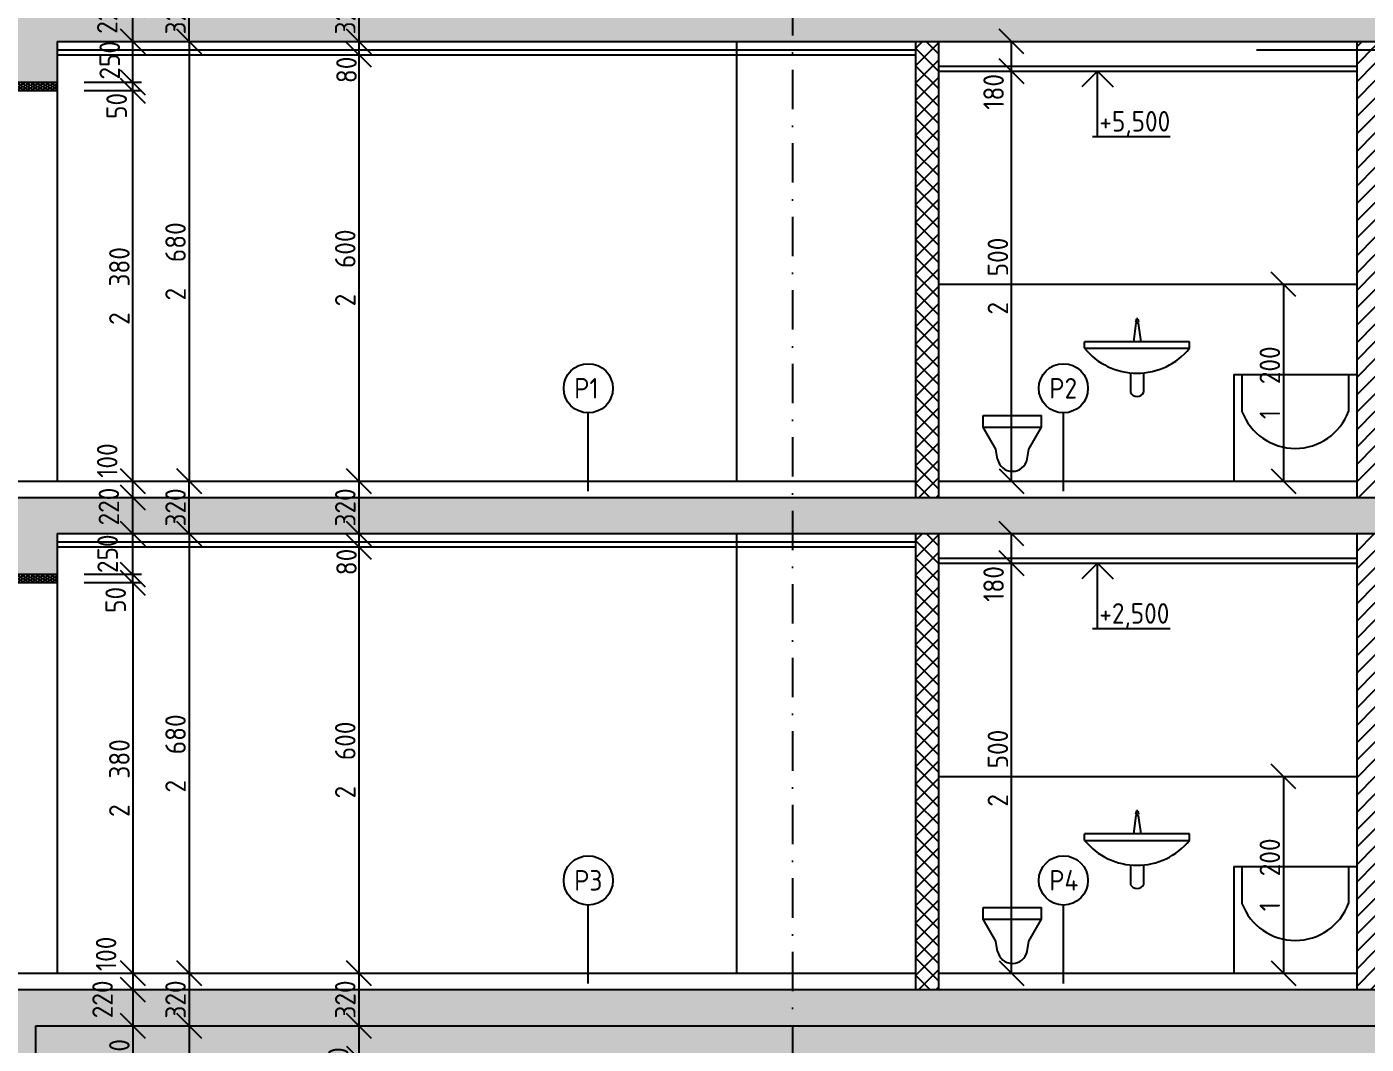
# Model space of a CAD drawing. Extents: x 3792242 to 5145247, y -1546315 to -1031918.
# Drawn here: x 3889560 to 3897728, y -1502193 to -1495990 of the extents above; entities that cross this region are included whole.
import ezdxf

# ---------------------------------------------------------------- set-up
doc = ezdxf.new("R2010")
doc.units = 0
doc.header["$MEASUREMENT"] = 0
doc.linetypes.add('BODKOCIARKOVANA_3', pattern=[5.6, 3, -1.3, 0, -1.3])
doc.layers.get('0').update_dxf_attribs({"linetype": 'CONTINUOUS'})
doc.layers.get('Defpoints').update_dxf_attribs({"color": 61, "linetype": 'CONTINUOUS'})
for name, color, linetype in [('KÓTY', 4, 'CONTINUOUS'), ('MÚRY', 1, 'CONTINUOUS'), ('OKNÁ', 143, 'CONTINUOUS'), ('osi', 253, 'CONTINUOUS'), ('TENKÁ', 7, 'CONTINUOUS'), ('ZARIADOVACIE', 144, 'CONTINUOUS'), ('ŠRAFY', 82, 'CONTINUOUS'), ('šrafy-múry', 8, 'CONTINUOUS')]:
    doc.layers.add(name, color=color, linetype=linetype)
doc.styles.add('STYLE1', font='isocp.shx')
doc.dimstyles.new('STANDARD-50', dxfattribs={"dimtxt": 125, "dimasz": 150, "dimexe": 10, "dimexo": 200, "dimgap": 20, "dimtad": 1, "dimdsep": 46, "dimlunit": 6, "dimtxsty": 'STYLE1', "dimblk1": 'OBLIQUE', "dimblk2": 'OBLIQUE', "dimsah": 1, "dimcen": 2.5, "dimse1": 1, "dimse2": 1, "dimadec": 0, "dimazin": 0, "dimtfac": 1, "dimtmove": 1, "dimatfit": 3, "dimldrblk": 'OBLIQUE', "dimfxl": 1, "dimtolj": 1, "dimtzin": 0, "dimarcsym": 0})
pattern_1 = [(45, (-507094, 7000), (-53.0330086, 53.0330086), [])]
pattern_2 = [(45, (-28638, 39883.5), (53.0330086, 194.4543648), [250, -50, 0, -50])]

# ---------------------------------------------------------------- blocks, each defined once
blk = doc.blocks.new('_OBLIQUE')
at = {"color": 0, "linetype": 'ByBlock'}
blk.add_line((-0.5, -0.5), (0.5, 0.5), dxfattribs=at)
blk = doc.blocks.new('*D31793')
at = {"layer": 'Defpoints', "color": 0}
for p in [(3889745, -1499380.3), (3889745, -1501760.3), (3890207, -1501760.3)]:
    blk.add_point(p, dxfattribs=at)
at = {"layer": 'KÓTY', "color": 0, "lineweight": -2, "ltscale": 0.25}
blk.add_line((3890207, -1499380.3), (3890207, -1501760.3), dxfattribs=at)
at = {"layer": 'KÓTY', "color": 0, "linetype": 'ByBlock', "lineweight": -2, "xscale": 150, "yscale": 150, "zscale": 150}
for p, rotation in [((3890207, -1499380.3), 90), ((3890207, -1501760.3), 270)]:
    blk.add_blockref('_OBLIQUE', p, dxfattribs=dict(at, rotation=rotation))
at = {"layer": 'KÓTY', "color": 0, "insert": (3890124.5, -1500570.3), "char_height": 125, "attachment_point": 5, "rotation": 90, "style": 'STYLE1'}
blk.add_mtext('\\A1;2ﾠ380', dxfattribs=at)
blk = doc.blocks.new('*D31794')
at = {"layer": 'Defpoints', "color": 0}
for p in [(3889745, -1499330.3), (3889745, -1499380.3), (3890207, -1499330.3)]:
    blk.add_point(p, dxfattribs=at)
at = {"layer": 'KÓTY', "color": 0, "lineweight": -2, "ltscale": 0.25}
blk.add_line((3890207, -1499380.3), (3890207, -1499330.3), dxfattribs=at)
at = {"layer": 'KÓTY', "color": 0, "linetype": 'ByBlock', "lineweight": -2, "xscale": 150, "yscale": 150, "zscale": 150}
for p, rotation in [((3890207, -1499330.3), 90), ((3890207, -1499380.3), 270)]:
    blk.add_blockref('_OBLIQUE', p, dxfattribs=dict(at, rotation=rotation))
at = {"layer": 'KÓTY', "color": 0, "insert": (3890102, -1499484), "char_height": 125, "attachment_point": 5, "rotation": 90, "style": 'STYLE1'}
blk.add_mtext('\\A1;50', dxfattribs=at)
blk = doc.blocks.new('*D31795')
at = {"layer": 'Defpoints', "color": 0}
for p in [(3889745, -1499080.3), (3890207, -1499080.3), (3889745, -1499330.3)]:
    blk.add_point(p, dxfattribs=at)
at = {"layer": 'KÓTY', "color": 0, "lineweight": -2, "ltscale": 0.25}
blk.add_line((3890207, -1499330.3), (3890207, -1499080.3), dxfattribs=at)
at = {"layer": 'KÓTY', "color": 0, "linetype": 'ByBlock', "lineweight": -2, "xscale": 150, "yscale": 150, "zscale": 150}
for p, rotation in [((3890207, -1499080.3), 90), ((3890207, -1499330.3), 270)]:
    blk.add_blockref('_OBLIQUE', p, dxfattribs=dict(at, rotation=rotation))
at = {"layer": 'KÓTY', "color": 0, "insert": (3890053, -1499203), "char_height": 125, "attachment_point": 5, "rotation": 90, "style": 'STYLE1'}
blk.add_mtext('\\A1;250', dxfattribs=at)
blk = doc.blocks.new('*D31796')
at = {"layer": 'Defpoints', "color": 0}
for p in [(3889745, -1498860.3), (3890207, -1498860.3), (3889745, -1499080.3)]:
    blk.add_point(p, dxfattribs=at)
at = {"layer": 'KÓTY', "color": 0, "lineweight": -2, "ltscale": 0.25}
blk.add_line((3890207, -1499080.3), (3890207, -1498860.3), dxfattribs=at)
at = {"layer": 'KÓTY', "color": 0, "linetype": 'ByBlock', "lineweight": -2, "xscale": 150, "yscale": 150, "zscale": 150}
for p, rotation in [((3890207, -1498860.3), 90), ((3890207, -1499080.3), 270)]:
    blk.add_blockref('_OBLIQUE', p, dxfattribs=dict(at, rotation=rotation))
at = {"layer": 'KÓTY', "color": 0, "insert": (3890060.5, -1498915), "char_height": 125, "attachment_point": 5, "rotation": 90, "style": 'STYLE1'}
blk.add_mtext('\\A1;220', dxfattribs=at)
blk = doc.blocks.new('*D31797')
at = {"layer": 'Defpoints', "color": 0}
for p in [(3889745, -1498760.3), (3890207, -1498760.3), (3889745, -1498860.3)]:
    blk.add_point(p, dxfattribs=at)
at = {"layer": 'KÓTY', "color": 0, "lineweight": -2, "ltscale": 0.25}
blk.add_line((3890207, -1498860.3), (3890207, -1498760.3), dxfattribs=at)
at = {"layer": 'KÓTY', "color": 0, "linetype": 'ByBlock', "lineweight": -2, "xscale": 150, "yscale": 150, "zscale": 150}
for p, rotation in [((3890207, -1498760.3), 90), ((3890207, -1498860.3), 270)]:
    blk.add_blockref('_OBLIQUE', p, dxfattribs=dict(at, rotation=rotation))
at = {"layer": 'KÓTY', "color": 0, "insert": (3890050.5, -1498634.5), "char_height": 125, "attachment_point": 5, "rotation": 90, "style": 'STYLE1'}
blk.add_mtext('\\A1;100', dxfattribs=at)
blk = doc.blocks.new('*D31798')
at = {"layer": 'Defpoints', "color": 0}
for p in [(3889745, -1496380.3), (3890207, -1496380.3), (3889745, -1498760.3)]:
    blk.add_point(p, dxfattribs=at)
at = {"layer": 'KÓTY', "color": 0, "lineweight": -2, "ltscale": 0.25}
blk.add_line((3890207, -1498760.3), (3890207, -1496380.3), dxfattribs=at)
at = {"layer": 'KÓTY', "color": 0, "linetype": 'ByBlock', "lineweight": -2, "xscale": 150, "yscale": 150, "zscale": 150}
for p, rotation in [((3890207, -1496380.3), 90), ((3890207, -1498760.3), 270)]:
    blk.add_blockref('_OBLIQUE', p, dxfattribs=dict(at, rotation=rotation))
at = {"layer": 'KÓTY', "color": 0, "insert": (3890124.5, -1497570.3), "char_height": 125, "attachment_point": 5, "rotation": 90, "style": 'STYLE1'}
blk.add_mtext('\\A1;2ﾠ380', dxfattribs=at)
blk = doc.blocks.new('*D31799')
at = {"layer": 'Defpoints', "color": 0}
for p in [(3889745, -1496330.3), (3890207, -1496330.3), (3889745, -1496380.3)]:
    blk.add_point(p, dxfattribs=at)
at = {"layer": 'KÓTY', "color": 0, "lineweight": -2, "ltscale": 0.25}
blk.add_line((3890207, -1496380.3), (3890207, -1496330.3), dxfattribs=at)
at = {"layer": 'KÓTY', "color": 0, "linetype": 'ByBlock', "lineweight": -2, "xscale": 150, "yscale": 150, "zscale": 150}
for p, rotation in [((3890207, -1496330.3), 90), ((3890207, -1496380.3), 270)]:
    blk.add_blockref('_OBLIQUE', p, dxfattribs=dict(at, rotation=rotation))
at = {"layer": 'KÓTY', "color": 0, "insert": (3890108, -1496472.5), "char_height": 125, "attachment_point": 5, "rotation": 90, "style": 'STYLE1'}
blk.add_mtext('\\A1;50', dxfattribs=at)
blk = doc.blocks.new('*D31800')
at = {"layer": 'Defpoints', "color": 0}
for p in [(3889745, -1496080.3), (3890207, -1496080.3), (3889745, -1496330.3)]:
    blk.add_point(p, dxfattribs=at)
at = {"layer": 'KÓTY', "color": 0, "lineweight": -2, "ltscale": 0.25}
blk.add_line((3890207, -1496330.3), (3890207, -1496080.3), dxfattribs=at)
at = {"layer": 'KÓTY', "color": 0, "linetype": 'ByBlock', "lineweight": -2, "xscale": 150, "yscale": 150, "zscale": 150}
for p, rotation in [((3890207, -1496080.3), 90), ((3890207, -1496330.3), 270)]:
    blk.add_blockref('_OBLIQUE', p, dxfattribs=dict(at, rotation=rotation))
at = {"layer": 'KÓTY', "color": 0, "insert": (3890065.5, -1496194.5), "char_height": 125, "attachment_point": 5, "rotation": 90, "style": 'STYLE1'}
blk.add_mtext('\\A1;250', dxfattribs=at)
blk = doc.blocks.new('*D31801')
at = {"layer": 'Defpoints', "color": 0}
for p in [(3889745, -1495860.3), (3890207, -1495860.3), (3889745, -1496080.3)]:
    blk.add_point(p, dxfattribs=at)
at = {"layer": 'KÓTY', "color": 0, "lineweight": -2, "ltscale": 0.25}
blk.add_line((3890207, -1496080.3), (3890207, -1495860.3), dxfattribs=at)
at = {"layer": 'KÓTY', "color": 0, "linetype": 'ByBlock', "lineweight": -2, "xscale": 150, "yscale": 150, "zscale": 150}
for p, rotation in [((3890207, -1495860.3), 90), ((3890207, -1496080.3), 270)]:
    blk.add_blockref('_OBLIQUE', p, dxfattribs=dict(at, rotation=rotation))
at = {"layer": 'KÓTY', "color": 0, "insert": (3890050.5, -1495918), "char_height": 125, "attachment_point": 5, "rotation": 90, "style": 'STYLE1'}
blk.add_mtext('\\A1;220', dxfattribs=at)
blk = doc.blocks.new('*D31852')
at = {"layer": 'Defpoints', "color": 0}
for p in [(3895120, -1500560.3), (3895370, -1501760.3), (3897222.5, -1501760.3)]:
    blk.add_point(p, dxfattribs=at)
at = {"layer": 'KÓTY', "color": 0, "lineweight": -2, "ltscale": 0.25}
blk.add_line((3897222.5, -1500560.3), (3897222.5, -1501760.3), dxfattribs=at)
at = {"layer": 'KÓTY', "color": 0, "linetype": 'ByBlock', "lineweight": -2, "xscale": 150, "yscale": 150, "zscale": 150}
for p, rotation in [((3897222.5, -1500560.3), 90), ((3897222.5, -1501760.3), 270)]:
    blk.add_blockref('_OBLIQUE', p, dxfattribs=dict(at, rotation=rotation))
at = {"layer": 'KÓTY', "color": 0, "insert": (3897140, -1501160.3), "char_height": 125, "attachment_point": 5, "rotation": 90, "style": 'STYLE1'}
blk.add_mtext('\\A1;1ﾠ200', dxfattribs=at)
blk = doc.blocks.new('*D31853')
at = {"layer": 'Defpoints', "color": 0}
for p in [(3895312, -1499260.3), (3895564, -1499260.3), (3895312, -1501760.3)]:
    blk.add_point(p, dxfattribs=at)
at = {"layer": 'KÓTY', "color": 0, "lineweight": -2, "ltscale": 0.25}
blk.add_line((3895564, -1501760.3), (3895564, -1499260.3), dxfattribs=at)
at = {"layer": 'KÓTY', "color": 0, "linetype": 'ByBlock', "lineweight": -2, "xscale": 150, "yscale": 150, "zscale": 150}
for p, rotation in [((3895564, -1499260.3), 90), ((3895564, -1501760.3), 270)]:
    blk.add_blockref('_OBLIQUE', p, dxfattribs=dict(at, rotation=rotation))
at = {"layer": 'KÓTY', "color": 0, "insert": (3895481.5, -1500510.3), "char_height": 125, "attachment_point": 5, "rotation": 90, "style": 'STYLE1'}
blk.add_mtext('\\A1;2ﾠ500', dxfattribs=at)
blk = doc.blocks.new('*D31854')
at = {"layer": 'Defpoints', "color": 0}
for p in [(3895564, -1499080.3), (3895564, -1499080.3), (3895564, -1499260.3)]:
    blk.add_point(p, dxfattribs=at)
at = {"layer": 'KÓTY', "color": 0, "lineweight": -2, "ltscale": 0.25}
blk.add_line((3895564, -1499260.3), (3895564, -1499080.3), dxfattribs=at)
at = {"layer": 'KÓTY', "color": 0, "linetype": 'ByBlock', "lineweight": -2, "xscale": 150, "yscale": 150, "zscale": 150}
for p, rotation in [((3895564, -1499080.3), 90), ((3895564, -1499260.3), 270)]:
    blk.add_blockref('_OBLIQUE', p, dxfattribs=dict(at, rotation=rotation))
at = {"layer": 'KÓTY', "color": 0, "insert": (3895455.5, -1499387), "char_height": 125, "attachment_point": 5, "rotation": 90, "style": 'STYLE1'}
blk.add_mtext('\\A1;180', dxfattribs=at)
blk = doc.blocks.new('*D31856')
at = {"layer": 'Defpoints', "color": 0}
for p in [(3895120, -1497560.3), (3895370, -1498760.3), (3897222.5, -1498760.3)]:
    blk.add_point(p, dxfattribs=at)
at = {"layer": 'KÓTY', "color": 0, "lineweight": -2, "ltscale": 0.25}
blk.add_line((3897222.5, -1497560.3), (3897222.5, -1498760.3), dxfattribs=at)
at = {"layer": 'KÓTY', "color": 0, "linetype": 'ByBlock', "lineweight": -2, "xscale": 150, "yscale": 150, "zscale": 150}
for p, rotation in [((3897222.5, -1497560.3), 90), ((3897222.5, -1498760.3), 270)]:
    blk.add_blockref('_OBLIQUE', p, dxfattribs=dict(at, rotation=rotation))
at = {"layer": 'KÓTY', "color": 0, "insert": (3897140, -1498160.3), "char_height": 125, "attachment_point": 5, "rotation": 90, "style": 'STYLE1'}
blk.add_mtext('\\A1;1ﾠ200', dxfattribs=at)
blk = doc.blocks.new('*D31857')
at = {"layer": 'Defpoints', "color": 0}
for p in [(3895312, -1496260.3), (3895564, -1496260.3), (3895312, -1498760.3)]:
    blk.add_point(p, dxfattribs=at)
at = {"layer": 'KÓTY', "color": 0, "lineweight": -2, "ltscale": 0.25}
blk.add_line((3895564, -1498760.3), (3895564, -1496260.3), dxfattribs=at)
at = {"layer": 'KÓTY', "color": 0, "linetype": 'ByBlock', "lineweight": -2, "xscale": 150, "yscale": 150, "zscale": 150}
for p, rotation in [((3895564, -1496260.3), 90), ((3895564, -1498760.3), 270)]:
    blk.add_blockref('_OBLIQUE', p, dxfattribs=dict(at, rotation=rotation))
at = {"layer": 'KÓTY', "color": 0, "insert": (3895481.5, -1497510.3), "char_height": 125, "attachment_point": 5, "rotation": 90, "style": 'STYLE1'}
blk.add_mtext('\\A1;2ﾠ500', dxfattribs=at)
blk = doc.blocks.new('*D31858')
at = {"layer": 'Defpoints', "color": 0}
for p in [(3895564, -1496080.3), (3895564, -1496080.3), (3895564, -1496260.3)]:
    blk.add_point(p, dxfattribs=at)
at = {"layer": 'KÓTY', "color": 0, "lineweight": -2, "ltscale": 0.25}
blk.add_line((3895564, -1496260.3), (3895564, -1496080.3), dxfattribs=at)
at = {"layer": 'KÓTY', "color": 0, "linetype": 'ByBlock', "lineweight": -2, "xscale": 150, "yscale": 150, "zscale": 150}
for p, rotation in [((3895564, -1496080.3), 90), ((3895564, -1496260.3), 270)]:
    blk.add_blockref('_OBLIQUE', p, dxfattribs=dict(at, rotation=rotation))
at = {"layer": 'KÓTY', "color": 0, "insert": (3895455.5, -1496387), "char_height": 125, "attachment_point": 5, "rotation": 90, "style": 'STYLE1'}
blk.add_mtext('\\A1;180', dxfattribs=at)
blk = doc.blocks.new('*D31912')
at = {"layer": 'Defpoints', "color": 0}
for p in [(3889745, -1501760.3), (3889745, -1501860.3), (3890207, -1501860.3)]:
    blk.add_point(p, dxfattribs=at)
at = {"layer": 'KÓTY', "color": 0, "lineweight": -2, "ltscale": 0.25}
blk.add_line((3890207, -1501760.3), (3890207, -1501860.3), dxfattribs=at)
at = {"layer": 'KÓTY', "color": 0, "linetype": 'ByBlock', "lineweight": -2, "xscale": 150, "yscale": 150, "zscale": 150}
for p, rotation in [((3890207, -1501760.3), 90), ((3890207, -1501860.3), 270)]:
    blk.add_blockref('_OBLIQUE', p, dxfattribs=dict(at, rotation=rotation))
at = {"layer": 'KÓTY', "color": 0, "insert": (3890043.5, -1501642), "char_height": 125, "attachment_point": 5, "rotation": 90, "style": 'STYLE1'}
blk.add_mtext('\\A1;100', dxfattribs=at)
blk = doc.blocks.new('*D31913')
at = {"layer": 'Defpoints', "color": 0}
for p in [(3890207, -1501860.3), (3890207, -1502080.3), (3890207, -1502080.3)]:
    blk.add_point(p, dxfattribs=at)
at = {"layer": 'KÓTY', "color": 0, "lineweight": -2, "ltscale": 0.25}
blk.add_line((3890207, -1501860.3), (3890207, -1502080.3), dxfattribs=at)
at = {"layer": 'KÓTY', "color": 0, "linetype": 'ByBlock', "lineweight": -2, "xscale": 150, "yscale": 150, "zscale": 150}
for p, rotation in [((3890207, -1501860.3), 90), ((3890207, -1502080.3), 270)]:
    blk.add_blockref('_OBLIQUE', p, dxfattribs=dict(at, rotation=rotation))
at = {"layer": 'KÓTY', "color": 0, "insert": (3890022, -1501919.5), "char_height": 125, "attachment_point": 5, "rotation": 90, "style": 'STYLE1'}
blk.add_mtext('\\A1;220', dxfattribs=at)
blk = doc.blocks.new('*D31914')
at = {"layer": 'Defpoints', "color": 0}
for p in [(3889615, -1502080.3), (3889615, -1502480.3), (3890207, -1502480.3)]:
    blk.add_point(p, dxfattribs=at)
at = {"layer": 'KÓTY', "color": 0, "lineweight": -2, "ltscale": 0.25}
blk.add_line((3890207, -1502080.3), (3890207, -1502480.3), dxfattribs=at)
at = {"layer": 'KÓTY', "color": 0, "linetype": 'ByBlock', "lineweight": -2, "xscale": 150, "yscale": 150, "zscale": 150}
for p, rotation in [((3890207, -1502080.3), 90), ((3890207, -1502480.3), 270)]:
    blk.add_blockref('_OBLIQUE', p, dxfattribs=dict(at, rotation=rotation))
at = {"layer": 'KÓTY', "color": 0, "insert": (3890124.5, -1502280.3), "char_height": 125, "attachment_point": 5, "rotation": 90, "style": 'STYLE1'}
blk.add_mtext('\\A1;400', dxfattribs=at)
blk = doc.blocks.new('*D31920')
at = {"layer": 'Defpoints', "color": 0}
for p in [(3890549.5, -1501760.3), (3890549.5, -1502080.3), (3890549.5, -1502080.3)]:
    blk.add_point(p, dxfattribs=at)
at = {"layer": 'KÓTY', "color": 0, "lineweight": -2, "ltscale": 0.25}
blk.add_line((3890549.5, -1501760.3), (3890549.5, -1502080.3), dxfattribs=at)
at = {"layer": 'KÓTY', "color": 0, "linetype": 'ByBlock', "lineweight": -2, "xscale": 150, "yscale": 150, "zscale": 150}
for p, rotation in [((3890549.5, -1501760.3), 90), ((3890549.5, -1502080.3), 270)]:
    blk.add_blockref('_OBLIQUE', p, dxfattribs=dict(at, rotation=rotation))
at = {"layer": 'KÓTY', "color": 0, "insert": (3890467, -1501920.3), "char_height": 125, "attachment_point": 5, "rotation": 90, "style": 'STYLE1'}
blk.add_mtext('\\A1;320', dxfattribs=at)
blk = doc.blocks.new('*D31921')
at = {"layer": 'Defpoints', "color": 0}
for p in [(3889596.5, -1502080.3), (3889596.5, -1505160.3), (3890549.5, -1505160.3)]:
    blk.add_point(p, dxfattribs=at)
at = {"layer": 'KÓTY', "color": 0, "lineweight": -2, "ltscale": 0.25}
blk.add_line((3890549.5, -1502080.3), (3890549.5, -1505160.3), dxfattribs=at)
at = {"layer": 'KÓTY', "color": 0, "linetype": 'ByBlock', "lineweight": -2, "xscale": 150, "yscale": 150, "zscale": 150}
for p, rotation in [((3890549.5, -1502080.3), 90), ((3890549.5, -1505160.3), 270)]:
    blk.add_blockref('_OBLIQUE', p, dxfattribs=dict(at, rotation=rotation))
at = {"layer": 'KÓTY', "color": 0, "insert": (3890467, -1503620.3), "char_height": 125, "attachment_point": 5, "rotation": 90, "style": 'STYLE1'}
blk.add_mtext('\\A1;3ﾠ080', dxfattribs=at)
blk = doc.blocks.new('*D31938')
at = {"layer": 'Defpoints', "color": 0}
for p in [(3890207, -1499080.3), (3890207, -1501760.3), (3890549.5, -1501760.3)]:
    blk.add_point(p, dxfattribs=at)
at = {"layer": 'KÓTY', "color": 0, "lineweight": -2, "ltscale": 0.25}
blk.add_line((3890549.5, -1499080.3), (3890549.5, -1501760.3), dxfattribs=at)
at = {"layer": 'KÓTY', "color": 0, "linetype": 'ByBlock', "lineweight": -2, "xscale": 150, "yscale": 150, "zscale": 150}
for p, rotation in [((3890549.5, -1499080.3), 90), ((3890549.5, -1501760.3), 270)]:
    blk.add_blockref('_OBLIQUE', p, dxfattribs=dict(at, rotation=rotation))
at = {"layer": 'KÓTY', "color": 0, "insert": (3890467, -1500420.3), "char_height": 125, "attachment_point": 5, "rotation": 90, "style": 'STYLE1'}
blk.add_mtext('\\A1;2ﾠ680', dxfattribs=at)
blk = doc.blocks.new('*D31939')
at = {"layer": 'Defpoints', "color": 0}
for p in [(3890549.5, -1498760.3), (3890549.5, -1498760.3), (3890549.5, -1499080.3)]:
    blk.add_point(p, dxfattribs=at)
at = {"layer": 'KÓTY', "color": 0, "lineweight": -2, "ltscale": 0.25}
blk.add_line((3890549.5, -1499080.3), (3890549.5, -1498760.3), dxfattribs=at)
at = {"layer": 'KÓTY', "color": 0, "linetype": 'ByBlock', "lineweight": -2, "xscale": 150, "yscale": 150, "zscale": 150}
for p, rotation in [((3890549.5, -1498760.3), 90), ((3890549.5, -1499080.3), 270)]:
    blk.add_blockref('_OBLIQUE', p, dxfattribs=dict(at, rotation=rotation))
at = {"layer": 'KÓTY', "color": 0, "insert": (3890467, -1498920.3), "char_height": 125, "attachment_point": 5, "rotation": 90, "style": 'STYLE1'}
blk.add_mtext('\\A1;320', dxfattribs=at)
blk = doc.blocks.new('*D31940')
at = {"layer": 'Defpoints', "color": 0}
for p in [(3890207, -1496080.3), (3890207, -1498760.3), (3890549.5, -1498760.3)]:
    blk.add_point(p, dxfattribs=at)
at = {"layer": 'KÓTY', "color": 0, "lineweight": -2, "ltscale": 0.25}
blk.add_line((3890549.5, -1496080.3), (3890549.5, -1498760.3), dxfattribs=at)
at = {"layer": 'KÓTY', "color": 0, "linetype": 'ByBlock', "lineweight": -2, "xscale": 150, "yscale": 150, "zscale": 150}
for p, rotation in [((3890549.5, -1496080.3), 90), ((3890549.5, -1498760.3), 270)]:
    blk.add_blockref('_OBLIQUE', p, dxfattribs=dict(at, rotation=rotation))
at = {"layer": 'KÓTY', "color": 0, "insert": (3890467, -1497420.3), "char_height": 125, "attachment_point": 5, "rotation": 90, "style": 'STYLE1'}
blk.add_mtext('\\A1;2ﾠ680', dxfattribs=at)
blk = doc.blocks.new('*D31942')
at = {"layer": 'Defpoints', "color": 0}
for p in [(3890549.5, -1495760.3), (3890549.5, -1495760.3), (3890549.5, -1496080.3)]:
    blk.add_point(p, dxfattribs=at)
at = {"layer": 'KÓTY', "color": 0, "lineweight": -2, "ltscale": 0.25}
blk.add_line((3890549.5, -1496080.3), (3890549.5, -1495760.3), dxfattribs=at)
at = {"layer": 'KÓTY', "color": 0, "linetype": 'ByBlock', "lineweight": -2, "xscale": 150, "yscale": 150, "zscale": 150}
for p, rotation in [((3890549.5, -1495760.3), 90), ((3890549.5, -1496080.3), 270)]:
    blk.add_blockref('_OBLIQUE', p, dxfattribs=dict(at, rotation=rotation))
at = {"layer": 'KÓTY', "color": 0, "insert": (3890467, -1495920.3), "char_height": 125, "attachment_point": 5, "rotation": 90, "style": 'STYLE1'}
blk.add_mtext('\\A1;320', dxfattribs=at)
blk = doc.blocks.new('*D39554')
at = {"layer": 'Defpoints', "color": 0}
for p in [(3891584.5, -1495760.3), (3891584.5, -1496080.3), (3891584.5, -1496080.3)]:
    blk.add_point(p, dxfattribs=at)
at = {"layer": 'KÓTY', "color": 0, "lineweight": -2, "ltscale": 0.25}
blk.add_line((3891584.5, -1495760.3), (3891584.5, -1496080.3), dxfattribs=at)
at = {"layer": 'KÓTY', "color": 0, "linetype": 'ByBlock', "lineweight": -2, "xscale": 150, "yscale": 150, "zscale": 150}
for p, rotation in [((3891584.5, -1495760.3), 90), ((3891584.5, -1496080.3), 270)]:
    blk.add_blockref('_OBLIQUE', p, dxfattribs=dict(at, rotation=rotation))
at = {"layer": 'KÓTY', "color": 0, "insert": (3891502, -1495920.3), "char_height": 125, "attachment_point": 5, "rotation": 90, "style": 'STYLE1'}
blk.add_mtext('\\A1;320', dxfattribs=at)
blk = doc.blocks.new('*D39556')
at = {"layer": 'Defpoints', "color": 0}
for p in [(3891584.5, -1496080.3), (3891584.5, -1496160.3), (3891584.5, -1496160.3)]:
    blk.add_point(p, dxfattribs=at)
at = {"layer": 'KÓTY', "color": 0, "lineweight": -2, "ltscale": 0.25}
blk.add_line((3891584.5, -1496080.3), (3891584.5, -1496160.3), dxfattribs=at)
at = {"layer": 'KÓTY', "color": 0, "linetype": 'ByBlock', "lineweight": -2, "xscale": 150, "yscale": 150, "zscale": 150}
for p, rotation in [((3891584.5, -1496080.3), 90), ((3891584.5, -1496160.3), 270)]:
    blk.add_blockref('_OBLIQUE', p, dxfattribs=dict(at, rotation=rotation))
at = {"layer": 'KÓTY', "color": 0, "insert": (3891509.5, -1496253), "char_height": 125, "attachment_point": 5, "rotation": 90, "style": 'STYLE1'}
blk.add_mtext('\\A1;80', dxfattribs=at)
blk = doc.blocks.new('*D39557')
at = {"layer": 'Defpoints', "color": 0}
for p in [(3890945, -1496160.3), (3890945, -1498760.3), (3891584.5, -1498760.3)]:
    blk.add_point(p, dxfattribs=at)
at = {"layer": 'KÓTY', "color": 0, "lineweight": -2, "ltscale": 0.25}
blk.add_line((3891584.5, -1496160.3), (3891584.5, -1498760.3), dxfattribs=at)
at = {"layer": 'KÓTY', "color": 0, "linetype": 'ByBlock', "lineweight": -2, "xscale": 150, "yscale": 150, "zscale": 150}
for p, rotation in [((3891584.5, -1496160.3), 90), ((3891584.5, -1498760.3), 270)]:
    blk.add_blockref('_OBLIQUE', p, dxfattribs=dict(at, rotation=rotation))
at = {"layer": 'KÓTY', "color": 0, "insert": (3891502, -1497460.3), "char_height": 125, "attachment_point": 5, "rotation": 90, "style": 'STYLE1'}
blk.add_mtext('\\A1;2ﾠ600', dxfattribs=at)
blk = doc.blocks.new('*D39558')
at = {"layer": 'Defpoints', "color": 0}
for p in [(3891584.5, -1498760.3), (3891584.5, -1499080.3), (3891584.5, -1499080.3)]:
    blk.add_point(p, dxfattribs=at)
at = {"layer": 'KÓTY', "color": 0, "lineweight": -2, "ltscale": 0.25}
blk.add_line((3891584.5, -1498760.3), (3891584.5, -1499080.3), dxfattribs=at)
at = {"layer": 'KÓTY', "color": 0, "linetype": 'ByBlock', "lineweight": -2, "xscale": 150, "yscale": 150, "zscale": 150}
for p, rotation in [((3891584.5, -1498760.3), 90), ((3891584.5, -1499080.3), 270)]:
    blk.add_blockref('_OBLIQUE', p, dxfattribs=dict(at, rotation=rotation))
at = {"layer": 'KÓTY', "color": 0, "insert": (3891502, -1498920.3), "char_height": 125, "attachment_point": 5, "rotation": 90, "style": 'STYLE1'}
blk.add_mtext('\\A1;320', dxfattribs=at)
blk = doc.blocks.new('*D39560')
at = {"layer": 'Defpoints', "color": 0}
for p in [(3891584.5, -1499080.3), (3891584.5, -1499160.3), (3891584.5, -1499160.3)]:
    blk.add_point(p, dxfattribs=at)
at = {"layer": 'KÓTY', "color": 0, "lineweight": -2, "ltscale": 0.25}
blk.add_line((3891584.5, -1499080.3), (3891584.5, -1499160.3), dxfattribs=at)
at = {"layer": 'KÓTY', "color": 0, "linetype": 'ByBlock', "lineweight": -2, "xscale": 150, "yscale": 150, "zscale": 150}
for p, rotation in [((3891584.5, -1499080.3), 90), ((3891584.5, -1499160.3), 270)]:
    blk.add_blockref('_OBLIQUE', p, dxfattribs=dict(at, rotation=rotation))
at = {"layer": 'KÓTY', "color": 0, "insert": (3891509.5, -1499253), "char_height": 125, "attachment_point": 5, "rotation": 90, "style": 'STYLE1'}
blk.add_mtext('\\A1;80', dxfattribs=at)
blk = doc.blocks.new('*D39561')
at = {"layer": 'Defpoints', "color": 0}
for p in [(3890945, -1499160.3), (3890945, -1501760.3), (3891584.5, -1501760.3)]:
    blk.add_point(p, dxfattribs=at)
at = {"layer": 'KÓTY', "color": 0, "lineweight": -2, "ltscale": 0.25}
blk.add_line((3891584.5, -1499160.3), (3891584.5, -1501760.3), dxfattribs=at)
at = {"layer": 'KÓTY', "color": 0, "linetype": 'ByBlock', "lineweight": -2, "xscale": 150, "yscale": 150, "zscale": 150}
for p, rotation in [((3891584.5, -1499160.3), 90), ((3891584.5, -1501760.3), 270)]:
    blk.add_blockref('_OBLIQUE', p, dxfattribs=dict(at, rotation=rotation))
at = {"layer": 'KÓTY', "color": 0, "insert": (3891502, -1500460.3), "char_height": 125, "attachment_point": 5, "rotation": 90, "style": 'STYLE1'}
blk.add_mtext('\\A1;2ﾠ600', dxfattribs=at)
blk = doc.blocks.new('*D39564')
at = {"layer": 'Defpoints', "color": 0}
for p in [(3891584.5, -1501760.3), (3891584.5, -1502080.3), (3891584.5, -1502080.3)]:
    blk.add_point(p, dxfattribs=at)
at = {"layer": 'KÓTY', "color": 0, "lineweight": -2, "ltscale": 0.25}
blk.add_line((3891584.5, -1501760.3), (3891584.5, -1502080.3), dxfattribs=at)
at = {"layer": 'KÓTY', "color": 0, "linetype": 'ByBlock', "lineweight": -2, "xscale": 150, "yscale": 150, "zscale": 150}
for p, rotation in [((3891584.5, -1501760.3), 90), ((3891584.5, -1502080.3), 270)]:
    blk.add_blockref('_OBLIQUE', p, dxfattribs=dict(at, rotation=rotation))
at = {"layer": 'KÓTY', "color": 0, "insert": (3891502, -1501920.3), "char_height": 125, "attachment_point": 5, "rotation": 90, "style": 'STYLE1'}
blk.add_mtext('\\A1;320', dxfattribs=at)
blk = doc.blocks.new('*D39565')
at = {"layer": 'Defpoints', "color": 0}
for p in [(3891584.5, -1502080.3), (3891584.5, -1502280.3), (3891584.5, -1502280.3)]:
    blk.add_point(p, dxfattribs=at)
at = {"layer": 'KÓTY', "color": 0, "lineweight": -2, "ltscale": 0.25}
blk.add_line((3891584.5, -1502080.3), (3891584.5, -1502280.3), dxfattribs=at)
at = {"layer": 'KÓTY', "color": 0, "linetype": 'ByBlock', "lineweight": -2, "xscale": 150, "yscale": 150, "zscale": 150}
for p, rotation in [((3891584.5, -1502080.3), 90), ((3891584.5, -1502280.3), 270)]:
    blk.add_blockref('_OBLIQUE', p, dxfattribs=dict(at, rotation=rotation))
at = {"layer": 'KÓTY', "color": 0, "insert": (3891459.5, -1502326.5), "char_height": 125, "attachment_point": 5, "rotation": 90, "style": 'STYLE1'}
blk.add_mtext('\\A1;200', dxfattribs=at)

msp = doc.modelspace()

# ---------------------------------------------------------------- hatches: boundary and pattern name
at = {"layer": 'ŠRAFY', "ltscale": 0.25}
h = msp.add_hatch(dxfattribs=at)
h.set_pattern_fill('ANSI37', color=256, scale=600, style=0)
h.set_pattern_definition([(45, (-3996119.184, 233390.784), (-53.0330086, 53.0330086), []), (135, (-3996119.184, 233390.784), (-53.0330086, -53.0330086), [])])
h.paths.add_polyline_path([(3895120, -1498760.27), (3895120, -1496080.27), (3894980, -1496080.27), (3894980, -1498760.27), (3894980, -1498860.27), (3895120, -1498860.27)])
h = msp.add_hatch(dxfattribs=at)
h.set_pattern_fill('ANSI31', color=256, scale=600, style=0)
h.set_pattern_definition(pattern_1)
h.paths.add_polyline_path([(3897785, -1498860.27), (3897785, -1498760.27), (3897785, -1496080.27), (3897670, -1496080.27), (3897670, -1498760.27), (3897670, -1498860.27)])
at = {"layer": 'ŠRAFY'}
h = msp.add_hatch(dxfattribs=at)
h.set_pattern_fill('HONEY', color=256, scale=80)
h.set_pattern_definition([(0, (-556648, 4000), (15, 8.660254038), [10, -20]), (120, (-556648, 4000), (-15, 8.660254038), [10, -20]), (60, (-556648, 4000), (3e-15, 17.320508076), [-20, 10])])
h.paths.add_polyline_path([(3889745, -1496330.27), (3889725, -1496330.27), (3889655, -1496330.27), (3889585, -1496330.27), (3889515, -1496330.27), (3889445, -1496330.27), (3889445, -1496380.27), (3889515, -1496380.27), (3889745, -1496380.27)])
at = {"layer": 'ŠRAFY', "ltscale": 0.25}
h = msp.add_hatch(dxfattribs=at)
h.set_pattern_fill('ANSI37', color=256, scale=600, style=0)
h.set_pattern_definition([(45, (-3996119.184, 230390.784), (-53.0330086, 53.0330086), []), (135, (-3996119.184, 230390.784), (-53.0330086, -53.0330086), [])])
h.paths.add_polyline_path([(3895120, -1501860.27), (3895120, -1501760.27), (3895120, -1499080.27), (3894980, -1499080.27), (3894980, -1501760.27), (3894980, -1501860.27)])
h = msp.add_hatch(dxfattribs=at)
h.set_pattern_fill('ANSI31', color=256, scale=600, style=0)
h.set_pattern_definition(pattern_1)
h.paths.add_polyline_path([(3897785, -1501860.27), (3897785, -1501760.27), (3897785, -1499080.27), (3897670, -1499080.27), (3897670, -1501760.27), (3897670, -1501860.27)])
at = {"layer": 'ŠRAFY'}
h = msp.add_hatch(dxfattribs=at)
h.set_pattern_fill('HONEY', color=256, scale=80)
h.set_pattern_definition([(0, (-556648, 1000), (15, 8.660254038), [10, -20]), (120, (-556648, 1000), (-15, 8.660254038), [10, -20]), (60, (-556648, 1000), (3e-15, 17.320508076), [-20, 10])])
h.paths.add_polyline_path([(3889745, -1499330.27), (3889725, -1499330.27), (3889655, -1499330.27), (3889585, -1499330.27), (3889515, -1499330.27), (3889445, -1499330.27), (3889445, -1499380.27), (3889515, -1499380.27), (3889745, -1499380.27)])
h = msp.add_hatch(dxfattribs=at)
h.set_pattern_fill('HEX', color=256, scale=250)
h.set_pattern_definition([(0, (-507094, 7000), (0, 54.12658774), [31.25, -62.5]), (120, (-507094, 7000), (-46.875, -27.06329387), [31.25, -62.5]), (60, (-507062.75, 7000), (-46.875, 27.06329387), [31.25, -62.5])])
h.paths.add_polyline_path([(3889615, -1502080.27), (3889615, -1502480.27), (3889615, -1502580.27), (3889815, -1502580.27), (3889815, -1502280.27), (3902595, -1502280.27), (3902595, -1502680.27), (3902795, -1502680.27), (3902795, -1502080.27)])
at = {"layer": 'šrafy-múry'}
h = msp.add_hatch(dxfattribs=at)
h.set_pattern_fill('ANSI36', color=253, scale=800, angle=180)
h.set_pattern_definition(pattern_2)
h.paths.add_polyline_path([(3903005, -1496330.27), (3903005, -1495860.27), (3889445, -1495860.27), (3889445, -1495910.27), (3887855, -1495910.27), (3887855, -1496080.27), (3889445, -1496080.27), (3889445, -1496330.27), (3889745, -1496330.27), (3889745, -1496080.27), (3894980, -1496080.27), (3895120, -1496080.27), (3897670, -1496080.27), (3897785, -1496080.27), (3902665, -1496080.27), (3902665, -1496330.27)])
h = msp.add_hatch(dxfattribs=at)
h.set_pattern_fill('ANSI36', color=253, scale=800, angle=180)
h.set_pattern_definition(pattern_2)
h.paths.add_polyline_path([(3887875, -1498910.27), (3887855, -1498910.27), (3887855, -1499080.27), (3889205, -1499080.27), (3889365, -1499080.27), (3889445, -1499080.27), (3889445, -1499330.27), (3889745, -1499330.27), (3889745, -1499080.27), (3894980, -1499080.27), (3895120, -1499080.27), (3897670, -1499080.27), (3897785, -1499080.27), (3902665, -1499080.27), (3902665, -1499330.27), (3903005, -1499330.27), (3903005, -1498860.27), (3902665, -1498860.27), (3897785, -1498860.27), (3897670, -1498860.27), (3895120, -1498860.27), (3894980, -1498860.27), (3889445, -1498860.27), (3889445, -1498910.27), (3889435, -1498910.27), (3889365, -1498910.27), (3887925, -1498910.27)])
h = msp.add_hatch(dxfattribs=at)
h.set_pattern_fill('ANSI36', color=253, scale=800, angle=180)
h.set_pattern_definition([(45, (-28638, 36883.5), (53.0330086, 194.4543648), [250, -50, 0, -50])])
h.paths.add_polyline_path([(3887875, -1501910.27), (3887855, -1501910.27), (3887855, -1502080.27), (3887875, -1502080.27), (3889365, -1502080.27), (3889365, -1502480.27), (3889615, -1502480.27), (3889615, -1502080.27), (3902795, -1502080.27), (3903005, -1502080.27), (3903005, -1501860.27), (3902665, -1501860.27), (3897785, -1501860.27), (3897670, -1501860.27), (3895120, -1501860.27), (3894980, -1501860.27), (3889445, -1501860.27), (3889445, -1501910.27), (3889435, -1501910.27), (3889365, -1501910.27), (3887925, -1501910.27)])

# ---------------------------------------------------------------- linework, layer by layer
at = {"layer": 'KÓTY', "ltscale": 0.25}
for p, q in [((3890260.403, -1496330.27), (3889910.403, -1496330.27)), ((3890260.403, -1496380.27), (3889910.403, -1496380.27)), ((3890260.403, -1499330.27), (3889910.403, -1499330.27)), ((3890260.403, -1499380.27), (3889910.403, -1499380.27))]:
    msp.add_line(p, q, dxfattribs=at)
at = {"layer": 'MÚRY'}
for p, q in [((3889745, -1496080.27), (3894980, -1496080.27)), ((3889745, -1496080.27), (3889745, -1496380.27)), ((3894980, -1496080.27), (3894980, -1498760.27)), ((3895120, -1496080.27), (3897670, -1496080.27)), ((3895120, -1496080.27), (3895120, -1498760.27)), ((3897670, -1496080.27), (3897670, -1498760.27)), ((3889745, -1496380.27), (3889205, -1496380.27)), ((3889365, -1498760.27), (3894980, -1498760.27)), ((3895120, -1498760.27), (3897670, -1498760.27)), ((3889745, -1499080.27), (3894980, -1499080.27)), ((3889745, -1499080.27), (3889745, -1499380.27)), ((3894980, -1499080.27), (3894980, -1501760.27)), ((3895120, -1499080.27), (3895120, -1501760.27)), ((3895120, -1499080.27), (3897670, -1499080.27)), ((3897670, -1499080.27), (3897670, -1501760.27)), ((3889745, -1499380.27), (3889205, -1499380.27)), ((3889365, -1501760.27), (3894980, -1501760.27)), ((3895120, -1501760.27), (3897670, -1501760.27))]:
    msp.add_line(p, q, dxfattribs=at)
at = {"layer": 'OKNÁ', "ltscale": 0.25}
for p, q in [((3892984, -1498821.838), (3892984, -1498344.162)), ((3895881, -1498821.838), (3895881, -1498344.162)), ((3892984, -1501821.838), (3892984, -1501344.162)), ((3895881, -1501821.838), (3895881, -1501344.162))]:
    msp.add_line(p, q, dxfattribs=at)
for centre in [(3892984, -1498194.162), (3895881, -1498194.162), (3892984, -1501194.162), (3895881, -1501194.162)]:
    msp.add_circle(centre, 150, dxfattribs=at)
at = {"layer": 'osi', "linetype": 'BODKOCIARKOVANA_3', "ltscale": 80}
msp.add_line((3894230, -1485946), (3894230, -1508356), dxfattribs=at)
at = {"layer": 'TENKÁ'}
for p, q in [((3889745, -1496130.27), (3894980, -1496130.27)), ((3894980, -1496080.27), (3895120, -1496080.27)), ((3897058.5, -1496130.27), (3901278.5, -1496130.27)), ((3897670, -1496080.27), (3897785, -1496080.27)), ((3889745, -1496160.27), (3894980, -1496160.27)), ((3895120, -1496230.27), (3897670, -1496230.27)), ((3895120, -1496260.27), (3897670, -1496260.27)), ((3889745, -1496330.27), (3889445, -1496330.27)), ((3889745, -1496380.27), (3889745, -1498760.27)), ((3894980, -1498760.27), (3894980, -1498860.27)), ((3895120, -1498760.27), (3895120, -1498860.27)), ((3897670, -1498760.27), (3897670, -1498860.27)), ((3889445, -1498860.27), (3903045, -1498860.27)), ((3889745, -1499130.27), (3894980, -1499130.27)), ((3894980, -1499080.27), (3895120, -1499080.27)), ((3897670, -1499080.27), (3897785, -1499080.27)), ((3889745, -1499160.27), (3894980, -1499160.27)), ((3895120, -1499230.27), (3897670, -1499230.27)), ((3895120, -1499260.27), (3897670, -1499260.27)), ((3889745, -1499330.27), (3889445, -1499330.27)), ((3889745, -1499380.27), (3889745, -1501760.27)), ((3894980, -1501760.27), (3894980, -1501860.27)), ((3895120, -1501760.27), (3895120, -1501860.27)), ((3897670, -1501760.27), (3897670, -1501860.27)), ((3889445, -1501860.27), (3903045, -1501860.27)), ((3889615, -1502580.27), (3889615, -1502080.27)), ((3889615, -1502080.27), (3903045, -1502080.27))]:
    msp.add_line(p, q, dxfattribs=at)
at = {"layer": 'TENKÁ', "ltscale": 0.25}
for p, q in [((3893890, -1498760.27), (3893890, -1496080.27)), ((3893890, -1501760.27), (3893890, -1499080.27))]:
    msp.add_line(p, q, dxfattribs=at)
at = {"layer": 'TENKÁ', "linetype": 'ByBlock', "ltscale": 0.25}
for p, q in [((3896088.5, -1496260.27), (3895993.041, -1496355.73)), ((3896088.5, -1496260.27), (3896183.959, -1496355.73)), ((3896088.5, -1496660.27), (3896088.5, -1496260.27)), ((3896532.805, -1496660.27), (3896058.906, -1496660.27)), ((3896088.5, -1499260.27), (3895993.041, -1499355.73)), ((3896088.5, -1499260.27), (3896183.959, -1499355.73)), ((3896088.5, -1499660.27), (3896088.5, -1499260.27)), ((3896532.805, -1499660.27), (3896058.906, -1499660.27))]:
    msp.add_line(p, q, dxfattribs=at)
at = {"layer": 'TENKÁ', "color": 9}
for p, q in [((3895120, -1497560.27), (3897670, -1497560.27)), ((3895120, -1500560.27), (3897670, -1500560.27))]:
    msp.add_line(p, q, dxfattribs=at)
at = {"layer": 'ZARIADOVACIE', "ltscale": 0.25}
for p, q in [((3896323.562, -1497797.558), (3896307.634, -1497910.895)), ((3896325.85, -1497770.405), (3896321.036, -1497791.3)), ((3896321.036, -1497791.3), (3896338.964, -1497791.3)), ((3896323.562, -1497797.558), (3896336.438, -1497797.558)), ((3896334.15, -1497770.405), (3896325.85, -1497770.405)), ((3896326, -1497797.558), (3896326, -1497791.3)), ((3896334, -1497797.558), (3896334, -1497791.3)), ((3896334.15, -1497770.405), (3896338.964, -1497791.3)), ((3896336.438, -1497797.558), (3896352.366, -1497910.895)), ((3896010, -1497950.27), (3896010, -1497910.27)), ((3896650, -1497910.27), (3896010, -1497910.27)), ((3896650, -1497950.27), (3896650, -1497910.27)), ((3896010, -1497950.27), (3896650, -1497950.27)), ((3896290, -1498100.211), (3896290, -1498220.211)), ((3896370, -1498100.211), (3896370, -1498220.211)), ((3896920, -1498110.27), (3896920, -1498760.27)), ((3896920, -1498110.27), (3897670, -1498110.27)), ((3896970, -1498110.27), (3896970, -1498335.27)), ((3897620, -1498110.27), (3897620, -1498335.27)), ((3895392.5, -1498430.27), (3895392.5, -1498360.27)), ((3895392.5, -1498360.27), (3895747.5, -1498360.27)), ((3895747.5, -1498430.27), (3895747.5, -1498360.27)), ((3895469.085, -1498565.27), (3895392.5, -1498430.27)), ((3895392.5, -1498430.27), (3895747.5, -1498430.27)), ((3895670.915, -1498565.27), (3895747.5, -1498430.27)), ((3895480, -1498627.172), (3895469.085, -1498565.27)), ((3895660, -1498627.172), (3895670.915, -1498565.27)), ((3896325.85, -1500770.405), (3896321.036, -1500791.3)), ((3896334.15, -1500770.405), (3896325.85, -1500770.405)), ((3896334.15, -1500770.405), (3896338.964, -1500791.3)), ((3896323.562, -1500797.558), (3896307.634, -1500910.895)), ((3896321.036, -1500791.3), (3896338.964, -1500791.3)), ((3896323.562, -1500797.558), (3896336.438, -1500797.558)), ((3896326, -1500797.558), (3896326, -1500791.3)), ((3896334, -1500797.558), (3896334, -1500791.3)), ((3896336.438, -1500797.558), (3896352.366, -1500910.895)), ((3896010, -1500950.27), (3896010, -1500910.27)), ((3896650, -1500910.27), (3896010, -1500910.27)), ((3896010, -1500950.27), (3896650, -1500950.27)), ((3896650, -1500950.27), (3896650, -1500910.27)), ((3896290, -1501100.211), (3896290, -1501220.211)), ((3896370, -1501100.211), (3896370, -1501220.211)), ((3896920, -1501110.27), (3896920, -1501760.27)), ((3896920, -1501110.27), (3897670, -1501110.27)), ((3896970, -1501110.27), (3896970, -1501335.27)), ((3897620, -1501110.27), (3897620, -1501335.27)), ((3895392.5, -1501430.27), (3895392.5, -1501360.27)), ((3895392.5, -1501360.27), (3895747.5, -1501360.27)), ((3895747.5, -1501430.27), (3895747.5, -1501360.27)), ((3895469.085, -1501565.27), (3895392.5, -1501430.27)), ((3895392.5, -1501430.27), (3895747.5, -1501430.27)), ((3895670.915, -1501565.27), (3895747.5, -1501430.27)), ((3895480, -1501627.172), (3895469.085, -1501565.27)), ((3895660, -1501627.172), (3895670.915, -1501565.27))]:
    msp.add_line(p, q, dxfattribs=at)
for centre, radius, start, end in [((3896330, -1497689.107), 413.045, 219.2190836, 320.7809164), ((3896330, -1498196.956), 46.269, 210.1728116, 329.8271884), ((3897295, -1498213.048), 347.222, 200.6096929, 339.3903071), ((3895570, -1498608.316), 91.954, 191.8324013, 348.1675987), ((3896330, -1500689.107), 413.045, 219.2190836, 320.7809164), ((3896330, -1501196.956), 46.269, 210.1728116, 329.8271884), ((3897295, -1501213.048), 347.222, 200.6096929, 339.3903071), ((3895570, -1501608.316), 91.954, 191.8324013, 348.1675987)]:
    msp.add_arc(centre, radius, start, end, dxfattribs=at)

# ---------------------------------------------------------------- texts
at = {"layer": 'TENKÁ', "ltscale": 0.25, "style": 'STYLE1'}
for s, p in [('+5,500', (3896100.343, -1496628.944)), ('P1', (3892898.196, -1498256.34)), ('P2', (3895795.196, -1498256.34)), ('+2,500', (3896100.343, -1499628.944)), ('P3', (3892898.196, -1501256.34)), ('P4', (3895795.196, -1501256.34))]:
    msp.add_text(s, height=125, dxfattribs=at).set_placement(p)

# ---------------------------------------------------------------- dimensions: what is measured, and where the dimension line sits
at = {"layer": 'KÓTY', "ltscale": 0.25}
for base, p1, p2, picture, middle in [((3890549.5, -1495760.27), (3890549.5, -1496080.27), (3890549.5, -1495760.27), '*D31942', (3890467, -1495920.27)), ((3891584.5, -1496080.27), (3891584.5, -1495760.27), (3891584.5, -1496080.27), '*D39554', (3891502, -1495920.27)), ((3890549.5, -1498760.27), (3890207, -1496080.27), (3890207, -1498760.27), '*D31940', (3890466.957, -1497420.27)), ((3891584.5, -1498760.27), (3890945, -1496160.27), (3890945, -1498760.27), '*D39557', (3891501.957, -1497460.27)), ((3895564, -1496260.27), (3895312, -1498760.27), (3895312, -1496260.27), '*D31857', (3895481.457, -1497510.27)), ((3890207, -1496380.27), (3889745, -1498760.27), (3889745, -1496380.27), '*D31798', (3890124.457, -1497570.27)), ((3897222.5, -1498760.27), (3895120, -1497560.27), (3895370, -1498760.27), '*D31856', (3897139.957, -1498160.27)), ((3890549.5, -1498760.27), (3890549.5, -1499080.27), (3890549.5, -1498760.27), '*D31939', (3890467, -1498920.27)), ((3891584.5, -1499080.27), (3891584.5, -1498760.27), (3891584.5, -1499080.27), '*D39558', (3891502, -1498920.27)), ((3890549.5, -1501760.27), (3890207, -1499080.27), (3890207, -1501760.27), '*D31938', (3890466.957, -1500420.27)), ((3891584.5, -1501760.27), (3890945, -1499160.27), (3890945, -1501760.27), '*D39561', (3891501.957, -1500460.27)), ((3895564, -1499260.27), (3895312, -1501760.27), (3895312, -1499260.27), '*D31853', (3895481.457, -1500510.27)), ((3890207, -1501760.27), (3889745, -1499380.27), (3889745, -1501760.27), '*D31793', (3890124.457, -1500570.27)), ((3897222.5, -1501760.27), (3895120, -1500560.27), (3895370, -1501760.27), '*D31852', (3897139.957, -1501160.27)), ((3890549.5, -1502080.27), (3890549.5, -1501760.27), (3890549.5, -1502080.27), '*D31920', (3890467, -1501920.27)), ((3891584.5, -1502080.27), (3891584.5, -1501760.27), (3891584.5, -1502080.27), '*D39564', (3891502, -1501920.27)), ((3890207, -1502080.27), (3890207, -1501860.27), (3890207, -1502080.27), '*D31913', (3890022, -1501919.52)), ((3890549.5, -1505160.27), (3889596.5, -1502080.27), (3889596.5, -1505160.27), '*D31921', (3890466.957, -1503620.27)), ((3890207, -1502480.27), (3889615, -1502080.27), (3889615, -1502480.27), '*D31914', (3890124.5, -1502280.27))]:
    dim = msp.add_linear_dim(base=base, p1=p1, p2=p2, angle=90, dimstyle='STANDARD-50', override={"dimtxsty": 'STYLE1', "dimldrblk": 'OBLIQUE'}, dxfattribs=at)
    dim.commit()
    dim.dimension.update_dxf_attribs({"geometry": picture, "text_midpoint": middle})
for base, p1, p2, picture, middle in [((3890207, -1495860.27), (3889745, -1496080.27), (3889745, -1495860.27), '*D31801', (3890133, -1495918)), ((3890207, -1496080.27), (3889745, -1496330.27), (3889745, -1496080.27), '*D31800', (3890148, -1496194.5)), ((3891584.5, -1496160.27), (3891584.5, -1496080.27), (3891584.5, -1496160.27), '*D39556', (3891592, -1496253)), ((3895564, -1496080.27), (3895564, -1496260.27), (3895564, -1496080.27), '*D31858', (3895538, -1496387)), ((3890207, -1496330.27), (3889745, -1496380.27), (3889745, -1496330.27), '*D31799', (3890190.5, -1496472.5)), ((3890207, -1498760.27), (3889745, -1498860.27), (3889745, -1498760.27), '*D31797', (3890133, -1498634.5)), ((3890207, -1498860.27), (3889745, -1499080.27), (3889745, -1498860.27), '*D31796', (3890143, -1498915)), ((3890207, -1499080.27), (3889745, -1499330.27), (3889745, -1499080.27), '*D31795', (3890135.5, -1499203)), ((3891584.5, -1499160.27), (3891584.5, -1499080.27), (3891584.5, -1499160.27), '*D39560', (3891592, -1499253)), ((3895564, -1499080.27), (3895564, -1499260.27), (3895564, -1499080.27), '*D31854', (3895538, -1499387)), ((3890207, -1499330.27), (3889745, -1499380.27), (3889745, -1499330.27), '*D31794', (3890184.5, -1499484)), ((3890207, -1501860.27), (3889745, -1501760.27), (3889745, -1501860.27), '*D31912', (3890126, -1501642)), ((3891584.5, -1502280.27), (3891584.5, -1502080.27), (3891584.5, -1502280.27), '*D39565', (3891542, -1502326.5))]:
    dim = msp.add_linear_dim(base=base, p1=p1, p2=p2, angle=90, dimstyle='STANDARD-50', override={"dimtxsty": 'STYLE1', "dimldrblk": 'OBLIQUE'}, dxfattribs=at)
    dim.commit()
    dim.dimension.update_dxf_attribs({"geometry": picture, "text_midpoint": middle, "dimtype": 160})

doc.saveas('drawing.dxf')
